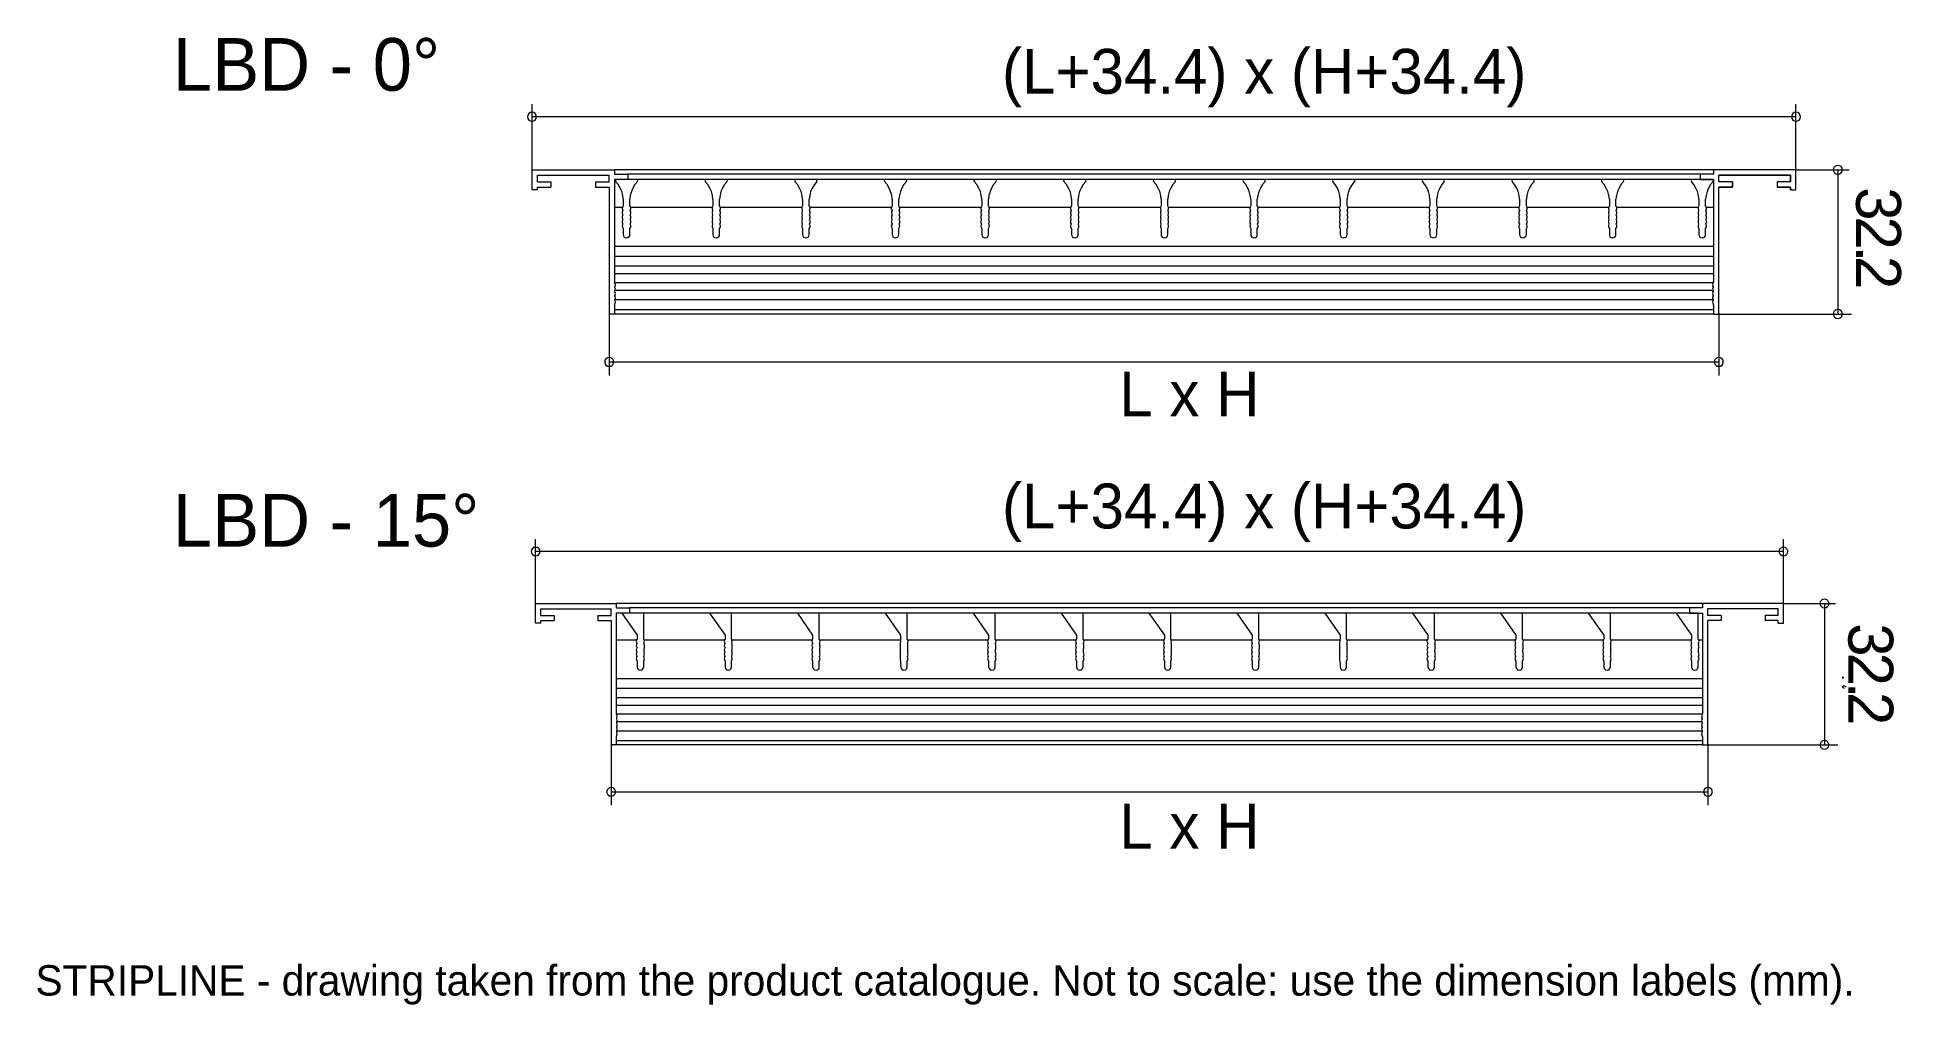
# Model space of a CAD drawing. Extents: x 0 to 246, y -13 to 114.
import ezdxf

# ---------------------------------------------------------------- set-up
doc = ezdxf.new("R2010")
doc.units = 0
for name, color, linetype in [('GEOMETRY', 7, 'Continuous'), ('NOTE', 1, 'Continuous'), ('TEXT', 7, 'Continuous')]:
    doc.layers.add(name, color=color, linetype=linetype)

msp = doc.modelspace()

# ---------------------------------------------------------------- linework, layer by layer
at = {"layer": 'GEOMETRY', "lineweight": 13}
for points in [[(65.34, 103.06), (65.57, 103.11), (65.74, 103.24), (65.87, 103.44), (65.92, 103.65), (65.87, 103.87), (65.74, 104.08), (65.57, 104.21), (65.34, 104.26), (65.11, 104.21), (64.9, 104.08), (64.78, 103.87), (64.75, 103.65), (64.78, 103.44), (64.9, 103.24), (65.11, 103.11), (65.34, 103.06)], [(231.61, 103.06), (231.84, 103.11), (232.04, 103.24), (232.17, 103.44), (232.19, 103.65), (232.17, 103.87), (232.04, 104.08), (231.84, 104.21), (231.61, 104.26), (231.38, 104.21), (231.2, 104.08), (231.07, 103.87), (231.02, 103.65), (231.07, 103.44), (231.2, 103.24), (231.38, 103.11), (231.61, 103.06)], [(221.46, 94.39), (223.25, 94.39), (223.25, 95.11), (221.46, 95.11), (221.46, 95.97), (230.89, 95.97), (230.89, 95.11), (229.14, 95.11), (229.14, 94.39), (230.89, 94.39), (230.89, 94.04), (231.61, 94.04), (231.61, 96.69), (220.75, 96.69), (220.75, 96.1), (218.99, 96.1), (218.99, 95.39), (220.75, 95.39), (220.75, 81.88), (220.67, 81.7), (220.65, 81.53), (220.7, 81.32), (220.7, 81.22), (220.65, 80.99), (220.7, 80.73), (220.7, 80.63), (220.65, 80.4), (220.7, 80.15), (220.7, 80.05), (220.65, 79.79), (220.7, 79.56), (220.7, 79.46), (220.65, 79.28), (220.67, 79.08), (220.75, 78.9), (220.75, 77.7), (221.36, 77.7), (221.44, 77.73), (221.46, 77.83), (221.46, 94.39)], [(237.11, 96.1), (237.34, 96.15), (237.55, 96.28), (237.67, 96.46), (237.7, 96.69), (237.67, 96.92), (237.55, 97.1), (237.34, 97.22), (237.11, 97.27), (236.88, 97.22), (236.79, 97.17), (236.72, 97.11), (236.65, 97.04), (236.6, 96.96), (236.56, 96.88), (236.54, 96.8), (236.53, 96.71), (236.53, 96.62), (236.55, 96.53), (236.58, 96.44), (236.64, 96.36), (236.7, 96.28), (236.88, 96.15), (237.11, 96.1)], [(237.11, 77.11), (237.34, 77.17), (237.55, 77.29), (237.67, 77.47), (237.7, 77.7), (237.67, 77.93), (237.55, 78.11), (237.34, 78.24), (237.11, 78.29), (236.88, 78.24), (236.79, 78.18), (236.72, 78.12), (236.65, 78.05), (236.6, 77.98), (236.56, 77.89), (236.54, 77.81), (236.52, 77.72), (236.53, 77.63), (236.55, 77.54), (236.58, 77.46), (236.64, 77.37), (236.7, 77.29), (236.88, 77.17), (237.11, 77.11)], [(75.48, 70.82), (75.71, 70.84), (75.89, 70.97), (75.95, 71.06), (76, 71.15), (76.04, 71.24), (76.06, 71.33), (76.06, 71.42), (76.06, 71.51), (76.03, 71.59), (76, 71.67), (75.94, 71.75), (75.88, 71.82), (75.8, 71.88), (75.71, 71.94), (75.48, 71.99), (75.25, 71.94), (75.04, 71.81), (74.92, 71.63), (74.89, 71.41), (74.92, 71.18), (75.04, 70.97), (75.25, 70.84), (75.48, 70.82)], [(221.46, 70.82), (221.69, 70.84), (221.9, 70.97), (222.03, 71.18), (222.05, 71.41), (222.03, 71.63), (221.9, 71.81), (221.69, 71.94), (221.46, 71.99), (221.23, 71.94), (221.14, 71.88), (221.06, 71.82), (221, 71.75), (220.95, 71.67), (220.91, 71.59), (220.89, 71.51), (220.88, 71.42), (220.88, 71.33), (220.9, 71.24), (220.94, 71.15), (220.99, 71.06), (221.06, 70.97), (221.23, 70.84), (221.46, 70.82)], [(65.78, 45.86), (66, 45.92), (66.22, 46.04), (66.34, 46.23), (66.37, 46.45), (66.34, 46.66), (66.22, 46.85), (66, 46.97), (65.78, 47), (65.57, 46.97), (65.38, 46.85), (65.25, 46.66), (65.22, 46.45), (65.25, 46.23), (65.38, 46.04), (65.57, 45.92), (65.78, 45.86)], [(229.96, 45.86), (230.18, 45.92), (230.37, 46.04), (230.44, 46.13), (230.49, 46.21), (230.52, 46.3), (230.54, 46.39), (230.55, 46.48), (230.53, 46.56), (230.51, 46.64), (230.47, 46.72), (230.42, 46.79), (230.35, 46.86), (230.27, 46.92), (230.18, 46.97), (229.96, 47), (229.75, 46.97), (229.66, 46.92), (229.58, 46.86), (229.51, 46.79), (229.46, 46.72), (229.42, 46.64), (229.39, 46.56), (229.38, 46.48), (229.38, 46.39), (229.4, 46.3), (229.44, 46.21), (229.49, 46.13), (229.56, 46.04), (229.75, 45.92), (229.96, 45.86)], [(235.36, 39.03), (235.58, 39.07), (235.76, 39.19), (235.83, 39.28), (235.88, 39.36), (235.92, 39.45), (235.94, 39.54), (235.94, 39.63), (235.93, 39.72), (235.91, 39.81), (235.87, 39.89), (235.81, 39.97), (235.75, 40.04), (235.67, 40.1), (235.58, 40.15), (235.36, 40.18), (235.14, 40.15), (235.05, 40.1), (234.97, 40.04), (234.91, 39.97), (234.85, 39.89), (234.81, 39.81), (234.79, 39.72), (234.77, 39.63), (234.78, 39.54), (234.8, 39.45), (234.83, 39.36), (234.89, 39.28), (234.96, 39.19), (235.14, 39.07), (235.36, 39.03)], [(77.13, 38.32), (79.15, 35.44), (79.15, 34.97), (79.02, 34.66), (79.12, 34.35), (79.02, 34.07), (79.12, 33.79), (79.02, 33.48), (79.12, 33.2), (79.02, 32.93), (79.12, 32.62), (79.02, 32.3), (79.15, 32), (79.15, 31.25), (79.21, 31.03), (79.36, 30.88), (79.58, 30.82), (79.8, 30.88), (79.95, 31.03), (80.02, 31.25), (80.02, 32), (80.14, 32.3), (80.05, 32.62), (80.14, 32.93), (80.1, 33.04), (80.08, 33.16), (80.07, 33.28), (80.08, 33.4), (80.08, 33.52), (80.09, 33.64), (80.11, 33.76), (80.11, 33.88), (80.11, 34), (80.11, 34.12), (80.08, 34.24), (80.05, 34.35), (80.14, 34.66), (80.02, 34.97), (80.02, 38.32), (77.13, 38.32)], [(88.67, 38.32), (90.72, 35.44), (90.72, 34.97), (90.59, 34.66), (90.69, 34.35), (90.59, 34.07), (90.69, 33.79), (90.59, 33.48), (90.69, 33.2), (90.59, 32.93), (90.69, 32.62), (90.59, 32.3), (90.72, 32), (90.72, 31.25), (90.78, 31.03), (90.93, 30.88), (91.15, 30.82), (91.37, 30.88), (91.52, 31.03), (91.58, 31.25), (91.58, 32), (91.68, 32.3), (91.62, 32.62), (91.68, 32.93), (91.65, 33.04), (91.64, 33.16), (91.63, 33.28), (91.64, 33.4), (91.64, 33.52), (91.65, 33.64), (91.65, 33.76), (91.66, 33.88), (91.66, 34), (91.65, 34.12), (91.64, 34.23), (91.62, 34.35), (91.68, 34.66), (91.58, 34.97), (91.58, 38.32), (88.67, 38.32)], [(100.24, 38.32), (102.25, 35.44), (102.25, 34.97), (102.16, 34.66), (102.25, 34.35), (102.16, 34.07), (102.25, 33.79), (102.16, 33.48), (102.25, 33.2), (102.16, 32.93), (102.25, 32.62), (102.16, 32.3), (102.25, 32), (102.25, 31.25), (102.31, 31.03), (102.47, 30.88), (102.69, 30.82), (102.9, 30.88), (103.09, 31.03), (103.12, 31.25), (103.12, 32), (103.25, 32.3), (103.15, 32.62), (103.25, 32.93), (103.21, 33.04), (103.19, 33.16), (103.18, 33.28), (103.18, 33.4), (103.19, 33.52), (103.2, 33.64), (103.21, 33.76), (103.22, 33.88), (103.22, 34), (103.21, 34.12), (103.19, 34.24), (103.15, 34.35), (103.25, 34.66), (103.12, 34.97), (103.12, 38.32), (100.24, 38.32)], [(111.8, 38.32), (113.82, 35.44), (113.82, 34.97), (113.79, 34.7), (113.77, 34.4), (113.76, 34.07), (113.75, 33.73), (113.75, 33.37), (113.75, 33), (113.76, 32.64), (113.78, 32.28), (113.8, 31.94), (113.82, 31.61), (113.85, 31.31), (113.88, 31.03), (114.04, 30.88), (114.25, 30.82), (114.47, 30.88), (114.63, 31.03), (114.69, 31.25), (114.69, 32), (114.81, 32.3), (114.72, 32.62), (114.81, 32.93), (114.78, 33.04), (114.76, 33.16), (114.75, 33.28), (114.75, 33.4), (114.76, 33.52), (114.77, 33.64), (114.78, 33.76), (114.78, 33.88), (114.79, 34), (114.78, 34.12), (114.76, 34.24), (114.72, 34.35), (114.81, 34.66), (114.69, 34.97), (114.69, 38.32), (111.8, 38.32)], [(123.37, 38.32), (125.39, 35.44), (125.39, 34.97), (125.26, 34.66), (125.36, 34.35), (125.26, 34.07), (125.36, 33.79), (125.26, 33.48), (125.36, 33.2), (125.26, 32.93), (125.36, 32.62), (125.26, 32.3), (125.39, 32), (125.39, 31.25), (125.45, 31.03), (125.61, 30.88), (125.82, 30.82), (126.04, 30.88), (126.2, 31.03), (126.26, 31.25), (126.26, 32), (126.38, 32.3), (126.29, 32.62), (126.38, 32.93), (126.34, 33.04), (126.32, 33.16), (126.32, 33.28), (126.32, 33.4), (126.32, 33.52), (126.33, 33.64), (126.34, 33.76), (126.35, 33.88), (126.35, 34), (126.35, 34.12), (126.32, 34.24), (126.29, 34.35), (126.38, 34.66), (126.26, 34.97), (126.26, 38.32), (123.37, 38.32)], [(134.94, 38.32), (136.96, 35.44), (136.96, 34.97), (136.83, 34.66), (136.92, 34.35), (136.83, 34.07), (136.92, 33.79), (136.83, 33.48), (136.92, 33.2), (136.83, 32.93), (136.92, 32.62), (136.83, 32.3), (136.96, 32), (136.96, 31.25), (137.02, 31.03), (137.17, 30.88), (137.39, 30.82), (137.61, 30.88), (137.76, 31.03), (137.83, 31.25), (137.83, 32), (137.95, 32.3), (137.86, 32.62), (137.95, 32.93), (137.91, 33.04), (137.89, 33.16), (137.88, 33.28), (137.88, 33.4), (137.89, 33.52), (137.9, 33.64), (137.91, 33.76), (137.92, 33.88), (137.92, 34), (137.91, 34.12), (137.89, 34.24), (137.86, 34.35), (137.95, 34.66), (137.83, 34.97), (137.83, 38.32), (134.94, 38.32)], [(146.48, 38.32), (148.52, 35.44), (148.52, 34.97), (148.4, 34.66), (148.49, 34.35), (148.4, 34.07), (148.49, 33.79), (148.4, 33.48), (148.49, 33.2), (148.4, 32.93), (148.49, 32.62), (148.4, 32.3), (148.52, 32), (148.52, 31.25), (148.58, 31.03), (148.74, 30.88), (148.96, 30.82), (149.17, 30.88), (149.33, 31.03), (149.39, 31.25), (149.39, 32), (149.48, 32.3), (149.42, 32.62), (149.48, 32.93), (149.46, 33.04), (149.45, 33.16), (149.44, 33.28), (149.44, 33.4), (149.45, 33.52), (149.45, 33.64), (149.46, 33.76), (149.47, 33.88), (149.47, 34), (149.46, 34.12), (149.45, 34.23), (149.42, 34.35), (149.48, 34.66), (149.39, 34.97), (149.39, 38.32), (146.48, 38.32)], [(158.04, 38.32), (160.06, 35.44), (160.06, 34.97), (159.97, 34.66), (160.06, 34.35), (159.97, 34.07), (160.06, 33.79), (159.97, 33.48), (160.06, 33.2), (159.97, 32.93), (160.06, 32.62), (159.97, 32.3), (160.06, 32), (160.06, 31.25), (160.12, 31.03), (160.28, 30.88), (160.5, 30.82), (160.71, 30.88), (160.9, 31.03), (160.93, 31.25), (160.93, 32), (161.05, 32.3), (160.96, 32.62), (161.05, 32.93), (161.02, 33.04), (161, 33.16), (160.99, 33.28), (160.99, 33.4), (161, 33.52), (161.01, 33.64), (161.02, 33.76), (161.03, 33.88), (161.03, 34), (161.02, 34.12), (161, 34.24), (160.96, 34.35), (161.05, 34.66), (160.93, 34.97), (160.93, 38.32), (158.04, 38.32)], [(169.61, 38.32), (171.63, 35.44), (171.63, 34.97), (171.6, 34.7), (171.58, 34.4), (171.56, 34.07), (171.56, 33.73), (171.55, 33.37), (171.56, 33), (171.57, 32.64), (171.58, 32.28), (171.6, 31.93), (171.63, 31.61), (171.66, 31.3), (171.69, 31.03), (171.84, 30.88), (172.06, 30.82), (172.28, 30.88), (172.43, 31.03), (172.5, 31.25), (172.5, 32), (172.62, 32.3), (172.53, 32.62), (172.62, 32.93), (172.58, 33.04), (172.56, 33.16), (172.55, 33.28), (172.56, 33.4), (172.56, 33.52), (172.57, 33.64), (172.58, 33.76), (172.59, 33.88), (172.59, 34), (172.58, 34.12), (172.56, 34.24), (172.53, 34.35), (172.62, 34.66), (172.5, 34.97), (172.5, 38.32), (169.61, 38.32)], [(181.18, 38.32), (183.2, 35.44), (183.2, 34.97), (183.07, 34.66), (183.16, 34.35), (183.07, 34.07), (183.16, 33.79), (183.07, 33.48), (183.16, 33.2), (183.07, 32.93), (183.16, 32.62), (183.07, 32.3), (183.2, 32), (183.2, 31.25), (183.26, 31.03), (183.41, 30.88), (183.63, 30.82), (183.85, 30.88), (184, 31.03), (184.06, 31.25), (184.06, 32), (184.19, 32.3), (184.09, 32.62), (184.19, 32.93), (184.15, 33.04), (184.13, 33.16), (184.12, 33.28), (184.12, 33.4), (184.13, 33.52), (184.14, 33.64), (184.15, 33.76), (184.16, 33.88), (184.16, 34), (184.15, 34.12), (184.13, 34.24), (184.09, 34.35), (184.19, 34.66), (184.06, 34.97), (184.06, 38.32), (181.18, 38.32)], [(192.75, 38.32), (194.76, 35.44), (194.76, 34.97), (194.64, 34.66), (194.73, 34.35), (194.64, 34.07), (194.73, 33.79), (194.64, 33.48), (194.73, 33.2), (194.64, 32.93), (194.73, 32.62), (194.64, 32.3), (194.76, 32), (194.76, 31.25), (194.83, 31.03), (194.98, 30.88), (195.2, 30.82), (195.41, 30.88), (195.57, 31.03), (195.63, 31.25), (195.63, 32), (195.76, 32.3), (195.66, 32.62), (195.76, 32.93), (195.72, 33.04), (195.7, 33.16), (195.69, 33.28), (195.69, 33.4), (195.7, 33.52), (195.71, 33.64), (195.72, 33.76), (195.73, 33.88), (195.73, 34), (195.72, 34.12), (195.7, 34.24), (195.66, 34.35), (195.76, 34.66), (195.63, 34.97), (195.63, 38.32), (192.75, 38.32)], [(204.29, 38.32), (206.33, 35.44), (206.33, 34.97), (206.21, 34.66), (206.3, 34.35), (206.21, 34.07), (206.3, 33.79), (206.21, 33.48), (206.3, 33.2), (206.21, 32.93), (206.3, 32.62), (206.21, 32.3), (206.33, 32), (206.33, 31.25), (206.39, 31.03), (206.55, 30.88), (206.77, 30.82), (206.98, 30.88), (207.14, 31.03), (207.2, 31.25), (207.2, 32), (207.29, 32.3), (207.23, 32.62), (207.29, 32.93), (207.27, 33.04), (207.25, 33.16), (207.25, 33.28), (207.25, 33.4), (207.25, 33.52), (207.26, 33.64), (207.27, 33.76), (207.27, 33.88), (207.27, 34), (207.27, 34.12), (207.25, 34.23), (207.23, 34.35), (207.29, 34.66), (207.2, 34.97), (207.2, 38.32), (204.29, 38.32)], [(215.85, 38.32), (217.87, 35.44), (217.87, 34.97), (217.77, 34.66), (217.87, 34.35), (217.77, 34.07), (217.87, 33.79), (217.77, 33.48), (217.87, 33.2), (217.77, 32.93), (217.87, 32.62), (217.77, 32.3), (217.87, 32), (217.87, 31.25), (217.93, 31.03), (218.08, 30.88), (218.3, 30.82), (218.52, 30.88), (218.71, 31.03), (218.74, 31.25), (218.74, 32), (218.86, 32.3), (218.77, 32.62), (218.86, 32.93), (218.82, 33.04), (218.8, 33.16), (218.79, 33.28), (218.8, 33.4), (218.8, 33.52), (218.81, 33.64), (218.82, 33.76), (218.83, 33.88), (218.83, 34), (218.82, 34.12), (218.8, 34.24), (218.77, 34.35), (218.86, 34.66), (218.74, 34.97), (218.74, 38.32), (215.85, 38.32)], [(235.36, 20.43), (235.58, 20.46), (235.76, 20.58), (235.83, 20.67), (235.89, 20.76), (235.92, 20.85), (235.94, 20.94), (235.94, 21.02), (235.93, 21.11), (235.9, 21.19), (235.86, 21.26), (235.8, 21.34), (235.74, 21.41), (235.66, 21.48), (235.58, 21.54), (235.36, 21.57), (235.14, 21.54), (235.06, 21.48), (234.98, 21.41), (234.91, 21.34), (234.86, 21.26), (234.82, 21.19), (234.79, 21.11), (234.78, 21.02), (234.78, 20.94), (234.79, 20.85), (234.83, 20.76), (234.88, 20.67), (234.96, 20.58), (235.14, 20.46), (235.36, 20.43)], [(75.74, 14.23), (75.95, 14.29), (76.14, 14.41), (76.21, 14.5), (76.26, 14.58), (76.3, 14.67), (76.32, 14.76), (76.32, 14.84), (76.31, 14.93), (76.28, 15.01), (76.24, 15.09), (76.19, 15.16), (76.12, 15.23), (76.04, 15.29), (75.95, 15.34), (75.74, 15.4), (75.52, 15.34), (75.43, 15.29), (75.35, 15.23), (75.29, 15.16), (75.23, 15.09), (75.19, 15.01), (75.17, 14.93), (75.15, 14.84), (75.16, 14.76), (75.18, 14.67), (75.21, 14.58), (75.26, 14.5), (75.33, 14.41), (75.52, 14.29), (75.74, 14.23)], [(220.01, 14.23), (220.25, 14.29), (220.44, 14.41), (220.57, 14.6), (220.6, 14.82), (220.57, 15.03), (220.44, 15.21), (220.25, 15.34), (220.01, 15.4), (219.79, 15.34), (219.61, 15.21), (219.48, 15.03), (219.45, 14.82), (219.48, 14.6), (219.61, 14.41), (219.79, 14.29), (220.01, 14.23)]]:
    msp.add_lwpolyline(points, close=True, dxfattribs=at)
for points in [[(65.34, 96.69), (65.34, 105.33)], [(231.61, 103.65), (65.34, 103.65)], [(231.61, 96.69), (231.61, 105.33)], [(65.34, 94.04), (65.34, 96.69)], [(65.34, 96.69), (76.17, 96.69)], [(66.05, 95.97), (75.48, 95.97)], [(66.05, 95.11), (66.05, 95.97)], [(75.48, 95.11), (75.48, 95.97)], [(220.75, 96.69), (76.17, 96.69)], [(76.17, 96.69), (76.17, 96.1), (77.95, 96.1), (77.95, 95.39), (76.17, 95.39), (76.17, 81.96)], [(218.99, 96.1), (77.95, 96.1)], [(220.75, 96.69), (220.75, 96.1), (218.99, 96.1), (218.99, 95.39), (220.75, 95.39), (220.75, 81.96)], [(231.61, 96.69), (220.75, 96.69)], [(230.89, 95.97), (221.46, 95.97)], [(221.46, 95.11), (221.46, 95.97)], [(230.89, 95.11), (230.89, 95.97)], [(231.61, 94.04), (231.61, 96.69)], [(231.61, 96.69), (238.62, 96.69)], [(237.11, 96.69), (237.11, 77.7)], [(66.05, 94.04), (65.34, 94.04)], [(66.05, 95.11), (67.81, 95.11)], [(66.05, 94.04), (66.05, 94.39)], [(66.05, 94.39), (67.81, 94.39)], [(67.81, 95.11), (67.81, 94.39)], [(73.69, 95.11), (75.48, 95.11)], [(73.69, 95.11), (73.69, 94.39)], [(73.69, 94.39), (75.48, 94.39)], [(75.48, 94.39), (75.48, 77.83), (75.5, 77.73), (75.58, 77.7)], [(79.1, 95.39), (76.45, 95.39), (76.34, 95.36), (76.29, 95.26), (76.32, 95.16)], [(77.34, 92.81), (77.26, 93.32), (77.14, 93.83), (76.93, 94.29), (76.68, 94.75), (76.32, 95.16)], [(218.99, 95.39), (77.95, 95.39)], [(79.2, 95.16), (78.87, 94.75), (78.61, 94.29), (78.41, 93.83), (78.26, 93.32), (78.21, 92.81)], [(79.2, 95.16), (79.25, 95.26), (79.2, 95.36), (79.1, 95.39)], [(90.9, 95.39), (88.25, 95.39), (88.15, 95.36), (88.09, 95.26), (88.12, 95.16)], [(89.11, 92.81), (89.06, 93.32), (88.93, 93.83), (88.73, 94.29), (88.45, 94.75), (88.12, 95.16)], [(91, 95.16), (90.67, 94.75), (90.39, 94.29), (90.18, 93.83), (90.06, 93.32), (90.01, 92.81)], [(91, 95.16), (91.03, 95.26), (91, 95.36), (90.9, 95.39)], [(102.67, 95.39), (100.02, 95.39), (99.92, 95.36), (99.9, 95.26), (99.92, 95.16)], [(100.92, 92.81), (100.86, 93.32), (100.73, 93.83), (100.53, 94.29), (100.25, 94.75), (99.92, 95.16)], [(102.8, 95.16), (102.47, 94.75), (102.19, 94.29), (101.98, 93.83), (101.86, 93.32), (101.81, 92.81)], [(102.8, 95.16), (102.82, 95.26), (102.77, 95.36), (102.67, 95.39)], [(114.47, 95.39), (111.82, 95.39), (111.72, 95.36), (111.67, 95.26), (111.72, 95.16)], [(112.71, 92.81), (112.66, 93.32), (112.51, 93.83), (112.31, 94.29), (112.05, 94.75), (111.72, 95.16)], [(114.6, 95.16), (114.24, 94.75), (113.99, 94.29), (113.79, 93.83), (113.66, 93.32), (113.58, 92.81)], [(114.6, 95.16), (114.62, 95.26), (114.57, 95.36), (114.47, 95.39)], [(126.27, 95.39), (123.62, 95.39), (123.52, 95.36), (123.47, 95.26), (123.5, 95.16)], [(124.49, 92.81), (124.44, 93.32), (124.31, 93.83), (124.11, 94.29), (123.83, 94.75), (123.5, 95.16)], [(126.37, 95.16), (126.04, 94.75), (125.79, 94.29), (125.59, 93.83), (125.43, 93.32), (125.38, 92.81)], [(126.37, 95.16), (126.43, 95.26), (126.37, 95.36), (126.27, 95.39)], [(138.07, 95.39), (135.42, 95.39), (135.32, 95.36), (135.27, 95.26), (135.3, 95.16)], [(136.29, 92.81), (136.24, 93.32), (136.11, 93.83), (135.91, 94.29), (135.63, 94.75), (135.3, 95.16)], [(138.17, 95.16), (137.84, 94.75), (137.56, 94.29), (137.36, 93.83), (137.23, 93.32), (137.18, 92.81)], [(138.17, 95.16), (138.2, 95.26), (138.17, 95.36), (138.07, 95.39)], [(149.85, 95.39), (147.2, 95.39), (147.09, 95.36), (147.04, 95.26), (147.09, 95.16)], [(148.09, 92.81), (148.04, 93.32), (147.91, 93.83), (147.71, 94.29), (147.43, 94.75), (147.1, 95.16)], [(149.97, 95.16), (149.64, 94.75), (149.36, 94.29), (149.16, 93.83), (149.03, 93.32), (148.98, 92.81)], [(149.97, 95.16), (150, 95.26), (149.95, 95.36), (149.85, 95.39)], [(161.65, 95.39), (159, 95.39), (158.89, 95.36), (158.84, 95.26), (158.89, 95.16)], [(159.89, 92.81), (159.81, 93.32), (159.69, 93.83), (159.48, 94.29), (159.23, 94.75), (158.89, 95.16)], [(161.78, 95.16), (161.42, 94.75), (161.16, 94.29), (160.96, 93.83), (160.83, 93.32), (160.75, 92.81)], [(161.78, 95.16), (161.8, 95.26), (161.75, 95.36), (161.65, 95.39)], [(173.45, 95.39), (170.8, 95.39), (170.7, 95.36), (170.64, 95.26), (170.67, 95.16)], [(171.66, 92.81), (171.61, 93.32), (171.49, 93.83), (171.28, 94.29), (171, 94.75), (170.67, 95.16)], [(173.55, 95.16), (173.22, 94.75), (172.94, 94.29), (172.73, 93.83), (172.61, 93.32), (172.55, 92.81)], [(173.55, 95.16), (173.6, 95.26), (173.55, 95.36), (173.45, 95.39)], [(185.25, 95.39), (182.57, 95.39), (182.47, 95.36), (182.45, 95.26), (182.47, 95.16)], [(183.46, 92.81), (183.41, 93.32), (183.29, 93.83), (183.08, 94.29), (182.8, 94.75), (182.47, 95.16)], [(185.35, 95.16), (185.02, 94.75), (184.74, 94.29), (184.53, 93.83), (184.41, 93.32), (184.36, 92.81)], [(185.35, 95.16), (185.37, 95.26), (185.32, 95.36), (185.25, 95.39)], [(197.02, 95.39), (194.37, 95.39), (194.27, 95.36), (194.22, 95.26), (194.27, 95.16)], [(195.26, 92.81), (195.21, 93.32), (195.08, 93.83), (194.88, 94.29), (194.6, 94.75), (194.27, 95.16)], [(197.15, 95.16), (196.82, 94.75), (196.54, 94.29), (196.33, 93.83), (196.21, 93.32), (196.16, 92.81)], [(197.15, 95.16), (197.17, 95.26), (197.12, 95.36), (197.02, 95.39)], [(208.82, 95.39), (206.17, 95.39), (206.07, 95.36), (206.02, 95.26), (206.05, 95.16)], [(207.06, 92.81), (206.99, 93.32), (206.86, 93.83), (206.66, 94.29), (206.4, 94.75), (206.04, 95.16)], [(208.92, 95.16), (208.59, 94.75), (208.34, 94.29), (208.13, 93.83), (207.98, 93.32), (207.93, 92.81)], [(208.92, 95.16), (208.98, 95.26), (208.92, 95.36), (208.82, 95.39)], [(220.62, 95.39), (217.97, 95.39), (217.87, 95.36), (217.82, 95.26), (217.85, 95.16)], [(218.84, 92.81), (218.79, 93.32), (218.66, 93.83), (218.46, 94.29), (218.18, 94.75), (217.85, 95.16)], [(220.72, 95.16), (220.39, 94.75), (220.11, 94.29), (219.91, 93.83), (219.78, 93.32), (219.73, 92.81)], [(220.72, 95.16), (220.75, 95.26), (220.72, 95.36), (220.62, 95.39)], [(223.25, 95.11), (221.46, 95.11)], [(223.25, 94.39), (221.46, 94.39)], [(221.46, 77.83), (221.46, 94.39)], [(223.25, 95.11), (223.25, 94.39)], [(230.89, 95.11), (229.13, 95.11)], [(229.13, 95.11), (229.13, 94.39)], [(230.89, 94.39), (229.13, 94.39)], [(230.89, 94.04), (230.89, 94.39)], [(230.89, 94.04), (231.61, 94.04)], [(77.24, 91.74), (76.17, 91.74)], [(77.34, 92.81), (77.34, 91.95), (77.24, 91.77), (77.21, 91.54), (77.29, 91.33), (77.21, 91.13), (77.21, 90.93), (77.29, 90.75), (77.21, 90.54), (77.21, 90.34), (77.29, 90.16), (77.21, 89.96), (77.21, 89.75), (77.29, 89.55), (77.21, 89.35), (77.24, 89.14), (77.34, 88.94), (77.34, 88.17), (77.37, 88), (77.47, 87.84), (77.59, 87.77), (77.77, 87.71), (77.95, 87.77), (78.08, 87.84), (78.18, 88), (78.21, 88.17), (78.21, 88.94), (78.31, 89.14), (78.33, 89.35), (78.23, 89.55), (78.33, 89.75), (78.33, 89.96), (78.23, 90.16), (78.33, 90.34), (78.33, 90.54), (78.23, 90.75), (78.33, 90.93), (78.33, 91.13), (78.23, 91.33), (78.33, 91.54), (78.31, 91.77), (78.21, 91.95), (78.21, 92.81)], [(89.01, 91.74), (78.31, 91.74)], [(89.11, 92.81), (89.11, 91.95), (89.01, 91.77), (89.01, 91.54), (89.09, 91.33), (89.01, 91.13), (89.01, 90.93), (89.09, 90.75), (89.01, 90.54), (89.01, 90.34), (89.09, 90.16), (89.01, 89.96), (89.01, 89.75), (89.09, 89.55), (89.01, 89.35), (89.01, 89.14), (89.11, 88.94), (89.11, 88.17), (89.17, 88), (89.24, 87.84), (89.39, 87.77), (89.57, 87.71), (89.73, 87.77), (89.88, 87.84), (89.98, 88), (90.01, 88.17), (90.01, 88.94), (90.11, 89.14), (90.11, 89.35), (90.03, 89.55), (90.11, 89.75), (90.11, 89.96), (90.03, 90.16), (90.11, 90.34), (90.11, 90.54), (90.03, 90.75), (90.11, 90.93), (90.11, 91.13), (90.03, 91.33), (90.11, 91.54), (90.11, 91.77), (90.01, 91.95), (90.01, 92.81)], [(100.81, 91.74), (90.11, 91.74)], [(100.92, 92.81), (100.92, 91.95), (100.81, 91.77), (100.81, 91.54), (100.89, 91.33), (100.81, 91.13), (100.81, 90.93), (100.89, 90.75), (100.81, 90.54), (100.81, 90.34), (100.89, 90.16), (100.81, 89.96), (100.81, 89.75), (100.89, 89.55), (100.81, 89.35), (100.81, 89.14), (100.92, 88.94), (100.92, 88.17), (100.94, 88), (101.04, 87.84), (101.2, 87.77), (101.35, 87.71), (101.53, 87.77), (101.68, 87.84), (101.76, 88), (101.81, 88.17), (101.81, 88.94), (101.91, 89.14), (101.91, 89.35), (101.83, 89.55), (101.91, 89.75), (101.91, 89.96), (101.83, 90.16), (101.91, 90.34), (101.91, 90.54), (101.83, 90.75), (101.91, 90.93), (101.91, 91.13), (101.83, 91.33), (101.91, 91.54), (101.91, 91.77), (101.81, 91.95), (101.81, 92.81)], [(112.61, 91.74), (101.91, 91.74)], [(112.71, 92.81), (112.71, 91.95), (112.61, 91.77), (112.59, 91.54), (112.69, 91.33), (112.61, 91.13), (112.61, 90.93), (112.69, 90.75), (112.61, 90.54), (112.61, 90.34), (112.69, 90.16), (112.61, 89.96), (112.61, 89.75), (112.69, 89.55), (112.59, 89.35), (112.61, 89.14), (112.71, 88.94), (112.71, 88.17), (112.74, 88), (112.84, 87.84), (112.97, 87.77), (113.15, 87.71), (113.33, 87.77), (113.45, 87.84), (113.56, 88), (113.58, 88.17), (113.58, 88.94), (113.68, 89.14), (113.71, 89.35), (113.63, 89.55), (113.71, 89.75), (113.71, 89.96), (113.63, 90.16), (113.71, 90.34), (113.71, 90.54), (113.63, 90.75), (113.71, 90.93), (113.71, 91.13), (113.63, 91.33), (113.71, 91.54), (113.68, 91.77), (113.58, 91.95), (113.58, 92.81)], [(124.39, 91.74), (113.68, 91.74)], [(124.49, 92.81), (124.49, 91.95), (124.41, 91.77), (124.39, 91.54), (124.46, 91.33), (124.39, 91.13), (124.39, 90.93), (124.46, 90.75), (124.39, 90.54), (124.39, 90.34), (124.46, 90.16), (124.39, 89.96), (124.39, 89.75), (124.46, 89.55), (124.39, 89.35), (124.41, 89.14), (124.49, 88.94), (124.49, 88.17), (124.54, 88), (124.64, 87.84), (124.77, 87.77), (124.95, 87.71), (125.1, 87.77), (125.25, 87.84), (125.35, 88), (125.38, 88.17), (125.38, 88.94), (125.48, 89.14), (125.51, 89.35), (125.41, 89.55), (125.48, 89.75), (125.48, 89.96), (125.41, 90.16), (125.48, 90.34), (125.48, 90.54), (125.41, 90.75), (125.48, 90.93), (125.48, 91.13), (125.41, 91.33), (125.51, 91.54), (125.48, 91.77), (125.38, 91.95), (125.38, 92.81)], [(136.14, 91.74), (125.43, 91.74)], [(136.29, 92.81), (136.29, 91.95), (136.19, 91.77), (136.19, 91.54), (136.26, 91.33), (136.19, 91.13), (136.19, 90.93), (136.26, 90.75), (136.19, 90.54), (136.19, 90.34), (136.26, 90.16), (136.19, 89.96), (136.19, 89.75), (136.26, 89.55), (136.19, 89.35), (136.19, 89.14), (136.29, 88.94), (136.29, 88.17), (136.34, 88), (136.42, 87.84), (136.57, 87.77), (136.75, 87.71), (136.9, 87.77), (137.05, 87.84), (137.16, 88), (137.18, 88.17), (137.18, 88.94), (137.28, 89.14), (137.28, 89.35), (137.21, 89.55), (137.28, 89.75), (137.28, 89.96), (137.21, 90.16), (137.28, 90.34), (137.28, 90.54), (137.21, 90.75), (137.28, 90.93), (137.28, 91.13), (137.21, 91.33), (137.28, 91.54), (137.28, 91.77), (137.18, 91.95), (137.18, 92.81)], [(147.94, 91.74), (137.23, 91.74)], [(148.09, 92.81), (148.09, 91.95), (147.99, 91.77), (147.99, 91.54), (148.06, 91.33), (147.99, 91.13), (147.99, 90.93), (148.06, 90.75), (147.99, 90.54), (147.99, 90.34), (148.06, 90.16), (147.99, 89.96), (147.99, 89.75), (148.06, 89.55), (147.99, 89.35), (147.99, 89.14), (148.09, 88.94), (148.09, 88.17), (148.12, 88), (148.22, 87.84), (148.37, 87.77), (148.52, 87.71), (148.7, 87.77), (148.85, 87.84), (148.93, 88), (148.98, 88.17), (148.98, 88.94), (149.08, 89.14), (149.08, 89.35), (149.01, 89.55), (149.08, 89.75), (149.08, 89.96), (149.01, 90.16), (149.08, 90.34), (149.08, 90.54), (149.01, 90.75), (149.08, 90.93), (149.08, 91.13), (149.01, 91.33), (149.08, 91.54), (149.08, 91.77), (148.98, 91.95), (148.98, 92.81)], [(159.79, 91.74), (149.08, 91.74)], [(159.79, 91.74), (149.08, 91.74)], [(159.89, 92.81), (159.89, 91.95), (159.79, 91.77), (159.76, 91.54), (159.86, 91.33), (159.76, 91.13), (159.76, 90.93), (159.86, 90.75), (159.76, 90.54), (159.76, 90.34), (159.86, 90.16), (159.76, 89.96), (159.76, 89.75), (159.86, 89.55), (159.76, 89.35), (159.79, 89.14), (159.89, 88.94), (159.89, 88.17), (159.91, 88), (160.02, 87.84), (160.14, 87.77), (160.32, 87.71), (160.5, 87.77), (160.63, 87.84), (160.73, 88), (160.75, 88.17), (160.75, 88.94), (160.86, 89.14), (160.88, 89.35), (160.78, 89.55), (160.88, 89.75), (160.88, 89.96), (160.78, 90.16), (160.88, 90.34), (160.88, 90.54), (160.78, 90.75), (160.88, 90.93), (160.88, 91.13), (160.78, 91.33), (160.88, 91.54), (160.86, 91.77), (160.75, 91.95), (160.75, 92.81)], [(171.56, 91.74), (160.86, 91.74)], [(171.56, 91.74), (160.86, 91.74)], [(171.66, 92.81), (171.66, 91.95), (171.56, 91.77), (171.56, 91.54), (171.64, 91.33), (171.56, 91.13), (171.56, 90.93), (171.64, 90.75), (171.56, 90.54), (171.56, 90.34), (171.64, 90.16), (171.56, 89.96), (171.56, 89.75), (171.64, 89.55), (171.56, 89.35), (171.56, 89.14), (171.66, 88.94), (171.66, 88.17), (171.71, 88), (171.79, 87.84), (171.94, 87.77), (172.12, 87.71), (172.28, 87.77), (172.43, 87.84), (172.53, 88), (172.56, 88.17), (172.56, 88.94), (172.66, 89.14), (172.66, 89.35), (172.58, 89.55), (172.66, 89.75), (172.66, 89.96), (172.58, 90.16), (172.66, 90.34), (172.66, 90.54), (172.58, 90.75), (172.66, 90.93), (172.66, 91.13), (172.58, 91.33), (172.66, 91.54), (172.66, 91.77), (172.56, 91.95), (172.56, 92.81)], [(183.36, 91.74), (172.66, 91.74)], [(183.46, 92.81), (183.46, 91.95), (183.36, 91.77), (183.36, 91.54), (183.44, 91.33), (183.36, 91.13), (183.36, 90.93), (183.44, 90.75), (183.36, 90.54), (183.36, 90.34), (183.44, 90.16), (183.36, 89.96), (183.36, 89.75), (183.44, 89.55), (183.36, 89.35), (183.36, 89.14), (183.46, 88.94), (183.46, 88.17), (183.49, 88), (183.59, 87.84), (183.74, 87.77), (183.9, 87.71), (184.08, 87.77), (184.23, 87.84), (184.33, 88), (184.36, 88.17), (184.36, 88.94), (184.46, 89.14), (184.46, 89.35), (184.38, 89.55), (184.46, 89.75), (184.46, 89.96), (184.38, 90.16), (184.46, 90.34), (184.46, 90.54), (184.38, 90.75), (184.46, 90.93), (184.46, 91.13), (184.38, 91.33), (184.46, 91.54), (184.46, 91.77), (184.36, 91.95), (184.36, 92.81)], [(195.16, 91.74), (184.46, 91.74)], [(195.26, 92.81), (195.26, 91.95), (195.16, 91.77), (195.16, 91.54), (195.24, 91.33), (195.16, 91.13), (195.16, 90.93), (195.24, 90.75), (195.16, 90.54), (195.16, 90.34), (195.24, 90.16), (195.16, 89.96), (195.16, 89.75), (195.24, 89.55), (195.16, 89.35), (195.16, 89.14), (195.26, 88.94), (195.26, 88.17), (195.29, 88), (195.39, 87.84), (195.54, 87.77), (195.7, 87.71), (195.87, 87.77), (196, 87.84), (196.1, 88), (196.16, 88.17), (196.16, 88.94), (196.23, 89.14), (196.26, 89.35), (196.18, 89.55), (196.26, 89.75), (196.26, 89.96), (196.18, 90.16), (196.26, 90.34), (196.26, 90.54), (196.18, 90.75), (196.26, 90.93), (196.26, 91.13), (196.18, 91.33), (196.26, 91.54), (196.23, 91.77), (196.16, 91.95), (196.16, 92.81)], [(206.96, 91.74), (196.26, 91.74)], [(207.06, 92.81), (207.06, 91.95), (206.96, 91.77), (206.94, 91.54), (207.01, 91.34), (206.94, 91.13), (206.94, 90.93), (207.01, 90.75), (206.94, 90.54), (206.94, 90.34), (207.01, 90.16), (206.94, 89.96), (206.94, 89.75), (207.01, 89.55), (206.94, 89.35), (206.96, 89.14), (207.06, 88.94), (207.06, 88.17), (207.09, 88), (207.19, 87.84), (207.32, 87.77), (207.5, 87.71), (207.67, 87.77), (207.8, 87.84), (207.9, 88), (207.93, 88.17), (207.93, 88.94), (208.03, 89.14), (208.06, 89.35), (207.96, 89.55), (208.06, 89.75), (208.06, 89.96), (207.96, 90.16), (208.06, 90.34), (208.06, 90.54), (207.96, 90.75), (208.06, 90.93), (208.06, 91.13), (207.96, 91.34), (208.06, 91.54), (208.03, 91.77), (207.93, 91.95), (207.93, 92.81)], [(218.74, 91.74), (208.03, 91.74)], [(218.84, 92.81), (218.84, 91.95), (218.74, 91.77), (218.74, 91.54), (218.81, 91.34), (218.74, 91.13), (218.74, 90.93), (218.81, 90.75), (218.74, 90.54), (218.74, 90.34), (218.81, 90.16), (218.74, 89.96), (218.74, 89.75), (218.81, 89.55), (218.74, 89.35), (218.74, 89.14), (218.84, 88.94), (218.84, 88.17), (218.89, 88), (218.97, 87.84), (219.12, 87.77), (219.3, 87.71), (219.45, 87.77), (219.6, 87.84), (219.71, 88), (219.73, 88.17), (219.73, 88.94), (219.83, 89.14), (219.83, 89.35), (219.76, 89.55), (219.83, 89.75), (219.83, 89.96), (219.76, 90.16), (219.83, 90.34), (219.83, 90.54), (219.76, 90.75), (219.83, 90.93), (219.83, 91.13), (219.76, 91.34), (219.83, 91.54), (219.83, 91.77), (219.73, 91.95), (219.73, 92.81)], [(220.75, 91.74), (219.83, 91.74)], [(220.75, 86.57), (76.17, 86.57)], [(220.75, 85.27), (76.17, 85.27)], [(220.75, 84.02), (76.17, 84.02)], [(220.75, 83), (76.17, 83)], [(76.24, 80.73), (76.29, 80.99), (76.26, 81.1), (76.24, 81.19), (76.24, 81.26), (76.25, 81.32), (76.26, 81.38), (76.27, 81.43), (76.29, 81.49), (76.29, 81.54), (76.29, 81.61), (76.28, 81.68), (76.25, 81.77), (76.19, 81.88), (76.17, 81.96)], [(220.7, 81.83), (76.24, 81.83)], [(220.75, 81.88), (220.67, 81.7), (220.65, 81.53), (220.7, 81.32)], [(220.7, 81.22), (220.65, 80.99), (220.7, 80.73)], [(220.7, 81.22), (220.7, 81.32)], [(220.75, 81.88), (220.75, 81.96)], [(76.17, 78.85), (76.17, 77.7), (75.58, 77.7)], [(76.19, 78.9), (76.17, 78.85)], [(76.19, 78.9), (76.27, 79.08), (76.29, 79.28), (76.24, 79.46), (76.24, 79.56)], [(76.24, 80.15), (76.29, 80.4), (76.24, 80.63), (76.24, 80.73)], [(76.24, 80.15), (76.24, 80.04)], [(76.24, 79.56), (76.29, 79.82), (76.24, 80.05)], [(220.7, 79.56), (76.24, 79.56)], [(220.67, 80.78), (76.27, 80.78)], [(220.7, 80.63), (220.65, 80.4), (220.7, 80.15)], [(220.7, 80.05), (220.65, 79.82), (220.7, 79.56)], [(220.7, 79.46), (220.65, 79.28), (220.67, 79.08), (220.75, 78.9)], [(220.7, 80.63), (220.7, 80.73)], [(220.7, 80.05), (220.7, 80.15)], [(220.7, 79.46), (220.7, 79.56)], [(220.75, 78.85), (220.75, 78.9)], [(220.75, 78.85), (220.75, 77.7), (221.36, 77.7)], [(75.48, 77.83), (75.48, 69.62)], [(220.75, 78.26), (76.17, 78.26)], [(220.75, 77.7), (76.17, 77.7)], [(221.36, 77.7), (221.44, 77.72), (221.46, 77.83)], [(221.36, 77.7), (238.9, 77.7)], [(221.46, 77.83), (221.46, 69.62)], [(75.48, 71.41), (221.46, 71.41)], [(65.78, 39.59), (65.78, 48.06)], [(229.96, 39.59), (229.96, 48.06)], [(229.96, 46.45), (65.78, 46.45)], [(65.78, 37.02), (65.78, 39.59)], [(65.78, 39.59), (76.42, 39.59)], [(219.33, 39.59), (76.42, 39.59)], [(76.42, 39.59), (76.42, 39.03), (78.16, 39.03), (78.16, 38.32), (76.42, 38.32), (76.42, 25.14)], [(219.33, 39.59), (219.33, 39.03), (217.59, 39.03), (217.59, 38.32), (219.33, 38.32), (219.33, 25.14)], [(229.96, 39.59), (219.33, 39.59)], [(229.96, 37.02), (229.96, 39.59)], [(229.96, 39.59), (236.82, 39.59)], [(235.36, 39.59), (235.36, 20.99)], [(66.5, 37.02), (65.78, 37.02)], [(66.5, 38.91), (75.74, 38.91)], [(66.5, 38.04), (66.5, 38.91)], [(66.5, 38.04), (68.23, 38.04)], [(66.5, 37.02), (66.5, 37.36)], [(66.5, 37.36), (68.23, 37.36)], [(68.23, 38.04), (68.23, 37.36)], [(74, 38.04), (75.74, 38.04)], [(74, 38.04), (74, 37.36)], [(74, 37.36), (75.74, 37.36)], [(75.74, 38.04), (75.74, 38.91)], [(75.74, 37.36), (75.74, 21.11), (75.77, 21.02), (75.86, 20.99)], [(217.59, 39.03), (78.16, 39.03)], [(217.59, 38.32), (78.16, 38.32)], [(229.28, 38.91), (220.01, 38.91)], [(220.01, 38.04), (220.01, 38.91)], [(221.75, 38.04), (220.01, 38.04)], [(221.75, 37.36), (220.01, 37.36)], [(220.01, 21.11), (220.01, 37.36)], [(221.75, 38.04), (221.75, 37.36)], [(229.28, 38.04), (227.54, 38.04)], [(227.54, 38.04), (227.54, 37.36)], [(229.28, 37.36), (227.54, 37.36)], [(229.28, 38.04), (229.28, 38.91)], [(229.28, 37.02), (229.28, 37.36)], [(229.28, 37.02), (229.96, 37.02)], [(79.05, 34.79), (76.42, 34.79)], [(90.59, 34.79), (80.11, 34.79)], [(102.16, 34.79), (91.68, 34.79)], [(113.73, 34.79), (103.25, 34.79)], [(125.29, 34.79), (114.78, 34.79)], [(136.86, 34.79), (126.35, 34.79)], [(148.4, 34.79), (137.92, 34.79)], [(159.97, 34.79), (149.49, 34.79)], [(171.54, 34.79), (161.05, 34.79)], [(183.1, 34.79), (172.59, 34.79)], [(194.67, 34.79), (184.16, 34.79)], [(206.21, 34.79), (195.73, 34.79)], [(217.77, 34.79), (207.29, 34.79)], [(219.33, 34.79), (218.86, 34.79)], [(219.33, 29.7), (76.42, 29.7)], [(237.9, 29.82), (237.78, 29.89), (237.68, 29.82), (237.78, 29.76)], [(219.33, 28.43), (76.42, 28.43)], [(219.33, 27.19), (76.42, 27.19)], [(238.28, 28.57), (237.96, 28.76), (237.7, 28.57), (237.96, 28.45)], [(219.33, 26.19), (76.42, 26.19)], [(76.48, 23.97), (76.54, 24.21), (76.48, 24.46), (76.48, 24.55), (76.54, 24.83), (76.45, 25.08), (76.42, 25.14)], [(219.26, 25.02), (76.48, 25.02)], [(219.3, 25.08), (219.2, 24.83), (219.26, 24.55)], [(219.26, 24.46), (219.26, 24.55)], [(219.3, 25.08), (219.33, 25.14)], [(76.42, 22.1), (76.42, 20.99), (75.86, 20.99)], [(76.45, 22.16), (76.42, 22.1)], [(76.45, 22.16), (76.54, 22.44), (76.48, 22.72), (76.48, 22.82)], [(76.48, 23.4), (76.54, 23.62), (76.48, 23.87), (76.48, 23.97)], [(76.48, 23.4), (76.48, 23.28)], [(76.48, 22.82), (76.54, 23.06), (76.48, 23.28)], [(219.26, 22.82), (76.48, 22.82)], [(219.26, 24.02), (76.51, 24.02)], [(219.26, 24.46), (219.2, 24.21), (219.26, 23.97)], [(219.26, 23.87), (219.2, 23.62), (219.26, 23.4)], [(219.26, 23.28), (219.2, 23.06), (219.26, 22.82)], [(219.26, 22.72), (219.2, 22.44), (219.29, 22.16)], [(219.26, 23.87), (219.26, 23.97)], [(219.26, 23.28), (219.26, 23.4)], [(219.26, 22.72), (219.26, 22.82)], [(219.33, 22.1), (219.3, 22.16)], [(219.33, 22.1), (219.33, 20.99), (219.92, 20.99)], [(75.74, 21.11), (75.74, 13.08)], [(219.33, 21.54), (76.42, 21.54)], [(219.33, 20.99), (76.42, 20.99)], [(219.92, 20.99), (219.98, 21.02), (220.01, 21.11)], [(219.92, 20.99), (237.1, 20.99)], [(220.01, 21.11), (220.01, 13.08)], [(75.74, 14.81), (220.01, 14.81)]]:
    msp.add_lwpolyline(points, dxfattribs=at)

# ---------------------------------------------------------------- texts
at = {"layer": 'NOTE'}
msp.add_text('STRIPLINE - drawing taken from the product catalogue. Not to scale: use the dimension labels (mm).', height=4, dxfattribs=at).set_placement((0, -12))
at = {"layer": 'TEXT'}
for s, height, p in [('LBD - 0°', 6.936, (18.09, 107.09)), ('(L+34.4) x (H+34.4)', 5.9112, (127.16, 106.69)), ('L x H', 5.911, (142.59, 64.22)), ('LBD - 15°', 6.936, (18.09, 47.09)), ('(L+34.4) x (H+34.4)', 5.9112, (127.16, 49.48)), ('L x H', 5.911, (142.59, 7.35))]:
    msp.add_text(s, height=height, dxfattribs=at).set_placement(p)
for s, p in [('3', (239.52, 94.4)), ('2', (239.52, 90.55)), ('.', (239.52, 86.7)), ('2', (239.52, 85.36)), ('3', (238.5, 37.01)), ('2', (238.5, 33.15)), ('.', (238.5, 29.3)), ('2', (238.5, 27.97))]:
    msp.add_text(s, height=5.91, rotation=270, dxfattribs=at).set_placement(p)

doc.saveas('drawing.dxf')
